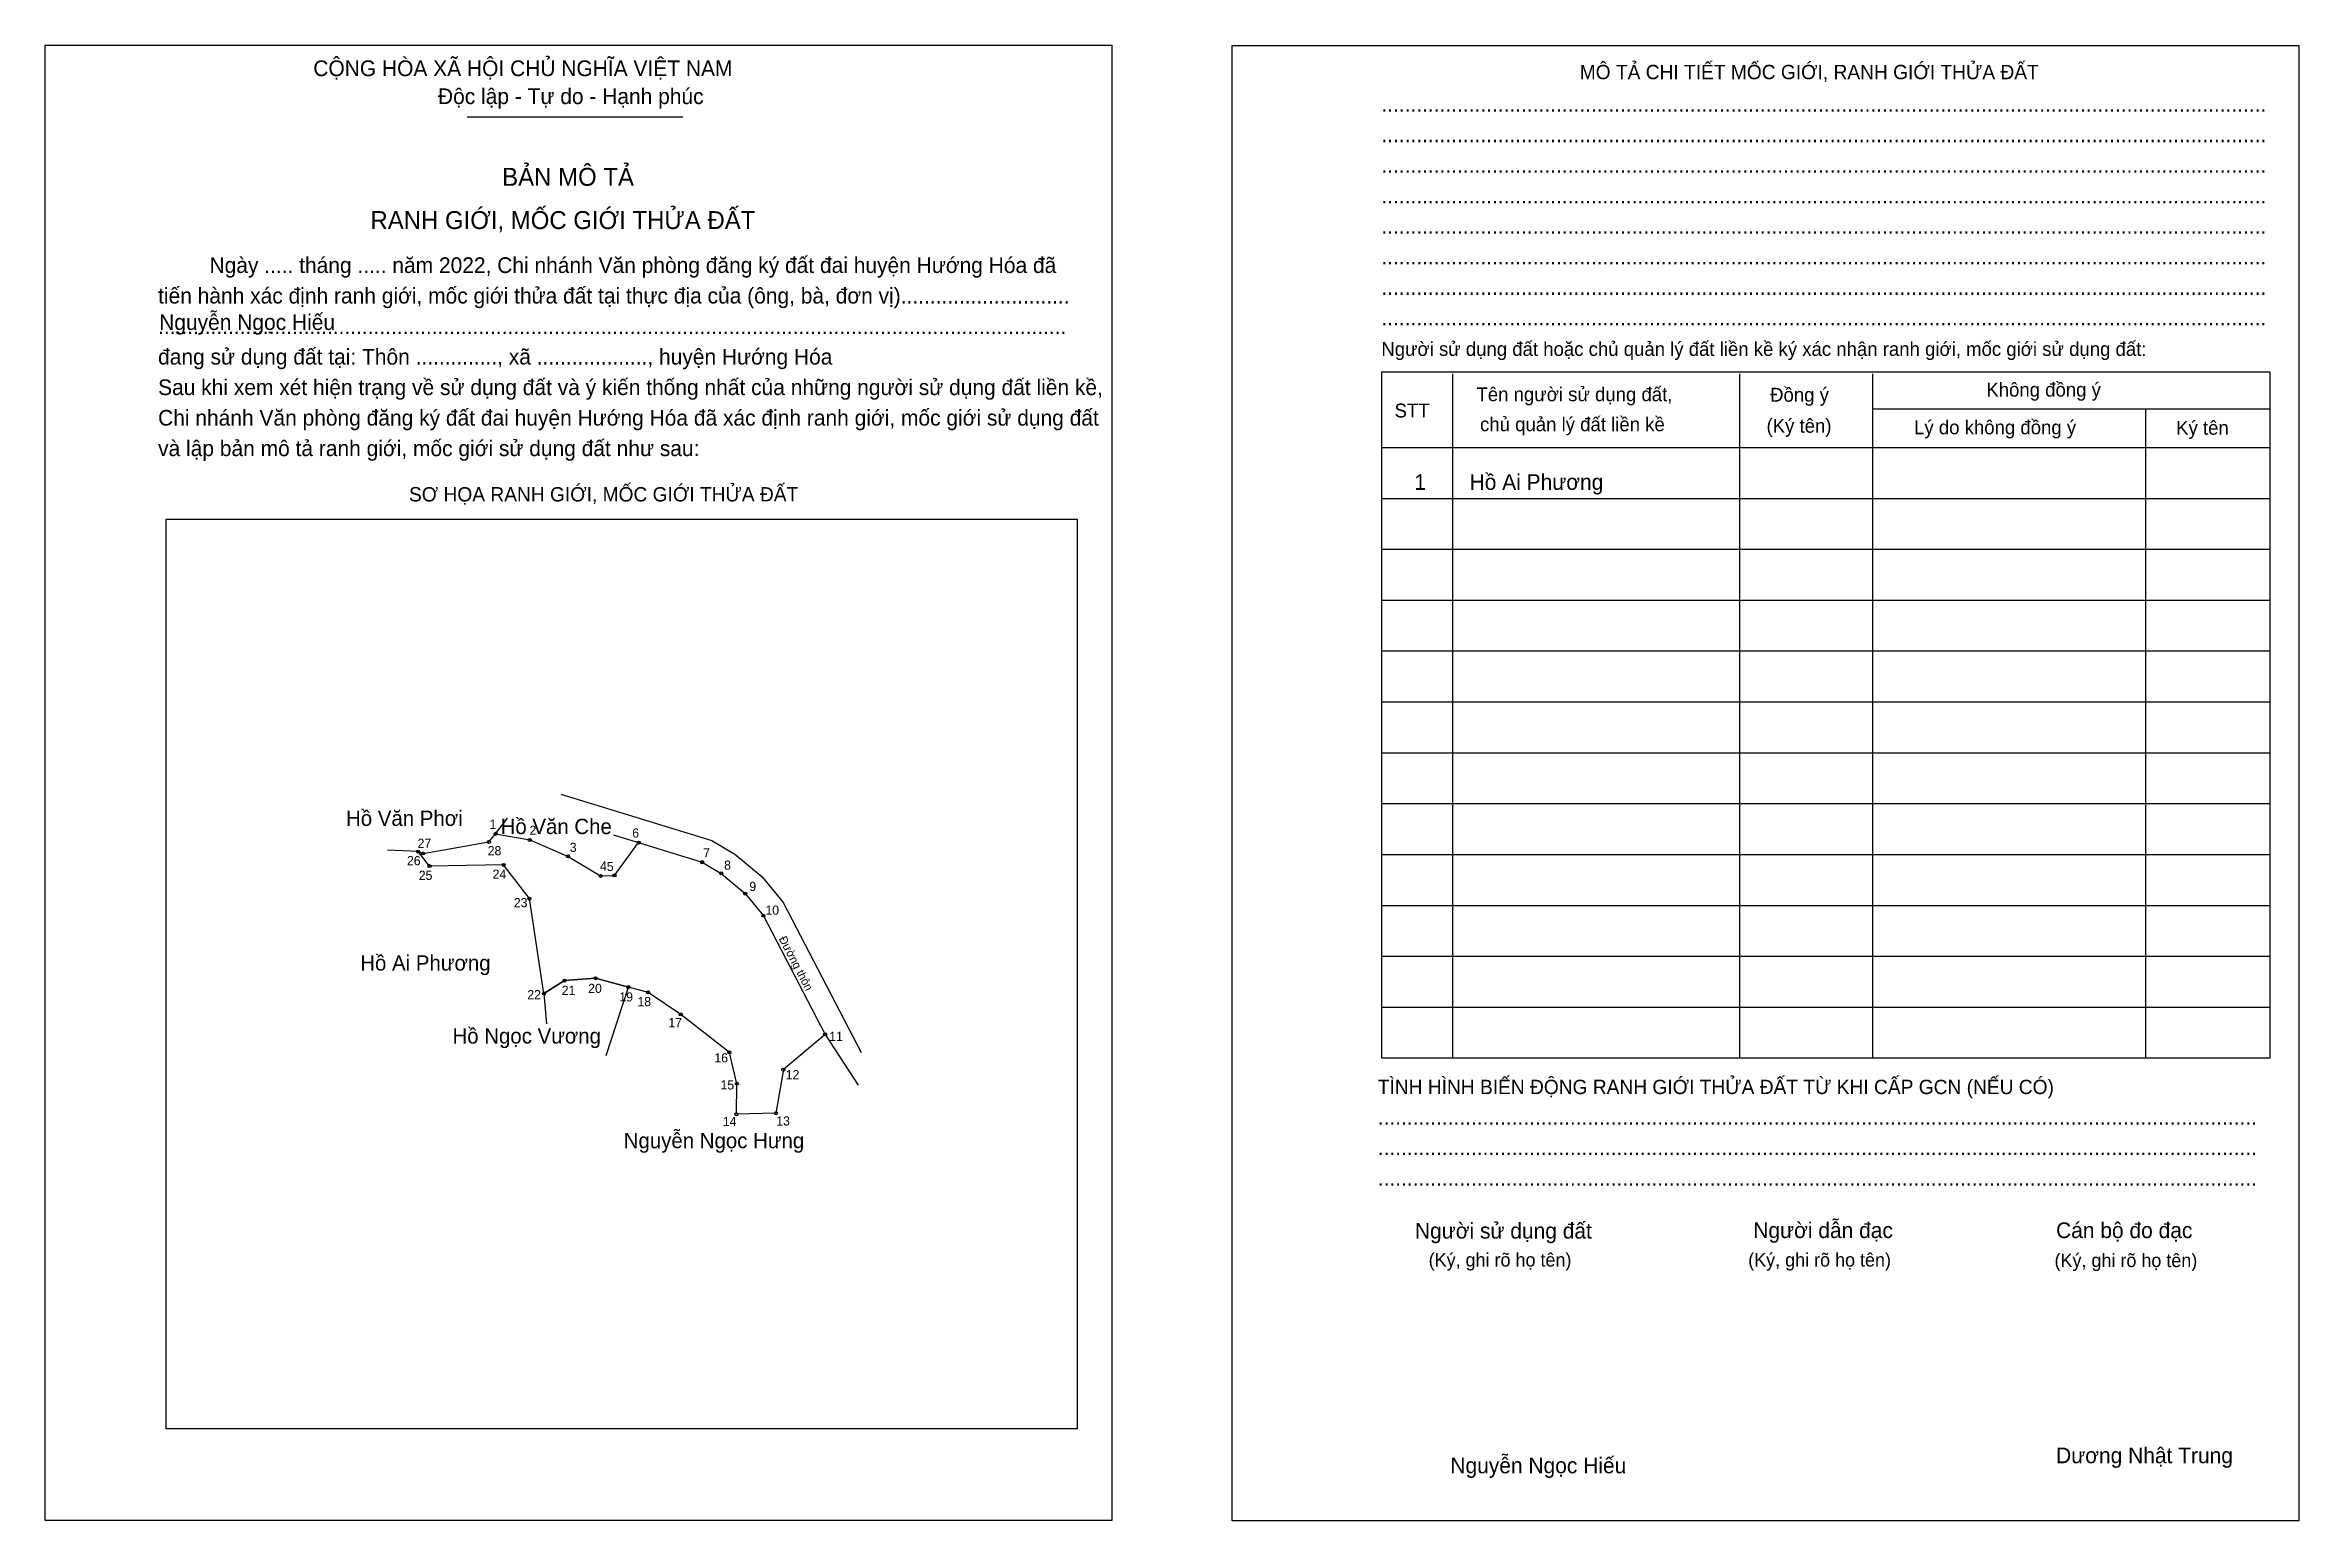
# Model space of a CAD drawing. Extents: x 546980 to 547932, y 1838314 to 1838938.
import ezdxf

# ---------------------------------------------------------------- set-up
doc = ezdxf.new("R2010")
doc.units = 0
for name, color, linetype in [('Level 1', 7, 'Continuous'), ('Level 10', 7, 'Continuous'), ('Level 11', 7, 'Continuous'), ('Level 2', 7, 'Continuous'), ('Level 25', 7, 'Continuous'), ('Level 27', 7, 'Continuous'), ('Level 36', 7, 'Continuous'), ('Level 52', 7, 'Continuous'), ('Level 55', 7, 'Continuous'), ('Level 6', 7, 'Continuous'), ('Level 9', 7, 'Continuous')]:
    doc.layers.add(name, color=color, linetype=linetype)

msp = doc.modelspace()

# ---------------------------------------------------------------- linework, layer by layer
at = {"layer": 'Level 1'}
for p, q in [((546979.7, 1838937.88), (546979.7, 1838937.88)), ((547481.07, 1838937.67), (547481.07, 1838937.67)), ((547158.01, 1838907.58), (547249.14, 1838907.58)), ((547574.22, 1838799.04), (547574.22, 1838509.96)), ((547695.44, 1838799.04), (547695.44, 1838509.96)), ((547751.54, 1838799.04), (547751.54, 1838509.96)), ((547751.54, 1838784.21), (547919.61, 1838784.21)), ((547866.95, 1838784.21), (547866.95, 1838509.96)), ((547544.13, 1838767.87), (547919.61, 1838767.87)), ((547030.88, 1838737.57), (547030.88, 1838737.57)), ((547544.13, 1838746.38), (547919.61, 1838746.38)), ((547544.13, 1838724.89), (547919.61, 1838724.89)), ((547544.13, 1838703.39), (547919.61, 1838703.39)), ((547544.13, 1838681.9), (547919.61, 1838681.9)), ((547544.13, 1838660.41), (547919.61, 1838660.41)), ((547544.13, 1838638.91), (547919.61, 1838638.91)), ((547544.13, 1838617.42), (547919.61, 1838617.42)), ((547544.13, 1838595.93), (547919.61, 1838595.93)), ((547544.13, 1838574.44), (547919.61, 1838574.44)), ((547544.13, 1838552.94), (547919.61, 1838552.94)), ((547544.13, 1838531.45), (547919.61, 1838531.45)), ((547415.6, 1838353.27), (547415.6, 1838353.27)), ((547430.34, 1838314.59), (547430.34, 1838314.59)), ((547931.71, 1838314.37), (547931.71, 1838314.37))]:
    msp.add_line(p, q, dxfattribs=at)
for points in [[(547919.61, 1838799.68), (547544.13, 1838799.68), (547544.13, 1838509.96), (547919.61, 1838509.96)], [(547030.88, 1838737.57), (547415.6, 1838737.57), (547415.6, 1838353.27), (547030.88, 1838353.27)]]:
    msp.add_lwpolyline(points, close=True, dxfattribs=at)
at = {"layer": 'Level 10'}
for p, q in [((547197.62, 1838621.45), (547261.3, 1838601.9)), ((547167.18, 1838601.23), (547169.97, 1838604.66)), ((547169.97, 1838604.66), (547175.09, 1838611.29)), ((547169.97, 1838604.66), (547184.41, 1838602.06)), ((547219.73, 1838604.2), (547257.24, 1838592.69)), ((547142.08, 1838591.01), (547137.27, 1838597.15)), ((547137.27, 1838597.15), (547139.37, 1838596.36)), ((547139.37, 1838596.36), (547167.18, 1838601.23)), ((547184.41, 1838602.06), (547200.58, 1838595.14)), ((547200.58, 1838595.14), (547214.36, 1838586.87)), ((547220.23, 1838587.06), (547230.39, 1838600.93)), ((547261.3, 1838601.9), (547271.11, 1838596.12)), ((547271.11, 1838596.12), (547282.58, 1838586.46)), ((547173.36, 1838591.49), (547142.08, 1838591.01)), ((547184.29, 1838577.28), (547173.36, 1838591.49)), ((547214.36, 1838586.87), (547220.23, 1838587.06)), ((547257.24, 1838592.69), (547265.31, 1838587.93)), ((547265.31, 1838587.93), (547275.44, 1838579.4)), ((547282.58, 1838586.46), (547291.53, 1838575.58)), ((547190.4, 1838537.21), (547184.29, 1838577.28)), ((547275.44, 1838579.4), (547283.14, 1838570.04)), ((547291.53, 1838575.58), (547324.48, 1838512.24)), ((547283.14, 1838570.04), (547309.21, 1838519.92)), ((547199.12, 1838542.64), (547190.4, 1838537.21)), ((547212.26, 1838543.64), (547199.12, 1838542.64)), ((547226.11, 1838539.91), (547212.26, 1838543.64)), ((547216.73, 1838511.06), (547226.11, 1838539.91)), ((547234.39, 1838537.68), (547226.11, 1838539.91)), ((547248.22, 1838528.38), (547234.39, 1838537.68)), ((547268.77, 1838512.34), (547248.22, 1838528.38)), ((547309.21, 1838519.92), (547291.56, 1838505.05)), ((547309.21, 1838519.92), (547323.18, 1838498.45)), ((547271.94, 1838499.06), (547268.77, 1838512.34)), ((547271.74, 1838486.18), (547271.94, 1838499.06)), ((547291.56, 1838505.05), (547288.39, 1838486.61)), ((547288.39, 1838486.61), (547271.74, 1838486.18))]:
    msp.add_line(p, q, dxfattribs=at)
at = {"layer": 'Level 11'}
for centre in [(547169.97, 1838604.66), (547137.27, 1838597.15), (547139.37, 1838596.36), (547167.18, 1838601.23), (547184.41, 1838602.06), (547200.58, 1838595.14), (547230.39, 1838600.93), (547142.08, 1838591.01), (547173.36, 1838591.49), (547214.36, 1838586.87), (547220.23, 1838587.06), (547257.24, 1838592.69), (547265.31, 1838587.93), (547184.29, 1838577.28), (547275.44, 1838579.4), (547283.14, 1838570.04), (547190.4, 1838537.21), (547199.12, 1838542.64), (547212.26, 1838543.64), (547226.11, 1838539.91), (547234.39, 1838537.68), (547248.22, 1838528.38), (547309.21, 1838519.92), (547309.21, 1838519.92), (547268.77, 1838512.34), (547271.94, 1838499.06), (547291.56, 1838505.05), (547271.74, 1838486.18), (547288.39, 1838486.61)]:
    msp.add_circle(centre, 0.645, dxfattribs=at)
at = {"layer": 'Level 2'}
for points in [[(546979.7, 1838937.88), (547430.35, 1838937.88), (547430.35, 1838314.59), (546979.7, 1838314.59)], [(547481.07, 1838937.67), (547931.71, 1838937.67), (547931.71, 1838314.37), (547481.07, 1838314.37)]]:
    msp.add_lwpolyline(points, close=True, dxfattribs=at)
at = {"layer": 'Level 25'}
for p, q in [((547139.37, 1838596.36), (547167.18, 1838601.23)), ((547190.4, 1838537.21), (547199.12, 1838542.64)), ((547199.12, 1838542.64), (547212.26, 1838543.64)), ((547212.26, 1838543.64), (547226.11, 1838539.91)), ((547248.22, 1838528.38), (547234.39, 1838537.68)), ((547268.77, 1838512.34), (547248.22, 1838528.38)), ((547271.74, 1838486.18), (547271.94, 1838499.06))]:
    msp.add_line(p, q, dxfattribs=at)
at = {"layer": 'Level 27'}
for p, q in [((547137.27, 1838597.15), (547124.38, 1838597.73)), ((547190.4, 1838537.21), (547191.48, 1838524.36))]:
    msp.add_line(p, q, dxfattribs=at)

# ---------------------------------------------------------------- texts
at = {"layer": 'Level 1'}
for s, height, p in [('CỘNG HÒA XÃ HỘI CHỦ NGHĨA VIỆT NAM', 6.6195, (547092.99, 1838924.77)), ('MÔ TẢ CHI TIẾT MỐC GIỚI, RANH GIỚI THỬA ĐẤT', 6.052, (547627.93, 1838923.46)), ('Độc lập - Tự do - Hạnh phúc', 6.6195, (547145.65, 1838912.95)), ('........................................................................................................................................................', 6.61945, (547544.13, 1838909.73)), ('........................................................................................................................................................', 6.61945, (547544.13, 1838896.83)), ('BẢN MÔ TẢ', 7.566, (547172.78, 1838878.43)), ('........................................................................................................................................................', 6.61945, (547544.13, 1838883.93)), ('........................................................................................................................................................', 6.61945, (547544.13, 1838871.04)), ('RANH GIỚI, MỐC GIỚI THỬA ĐẤT', 7.5659, (547117.14, 1838860.16)), ('........................................................................................................................................................', 6.61945, (547544.13, 1838858.14)), ('Ngày ..... tháng ..... năm 2022, Chi nhánh Văn phòng đăng ký đất đai huyện Hướng Hóa đã', 6.6195, (547049.15, 1838841.59)), ('........................................................................................................................................................', 6.61945, (547544.13, 1838845.25)), ('tiến hành xác định ranh giới, mốc giới thửa đất tại thực địa của (ông, bà, đơn vị).............................', 6.61945, (547027.44, 1838828.7)), ('........................................................................................................................................................', 6.61945, (547544.13, 1838832.35)), ('............................................................................................................................................................', 6.61945, (547027.44, 1838815.8)), ('Người sử dụng đất hoặc chủ quản lý đất liền kề ký xác nhận ranh giới, mốc giới sử dụng đất:', 5.8635, (547544.13, 1838806.56)), ('........................................................................................................................................................', 6.61945, (547544.13, 1838819.46)), ('đang sử dụng đất tại: Thôn .............., xã ..................., huyện Hướng Hóa', 6.6195, (547027.44, 1838802.91)), ('Sau khi xem xét hiện trạng về sử dụng đất và ý kiến thống nhất của những người sử dụng đất liền kề,', 6.6195, (547027.44, 1838790.01)), ('Không đồng ý', 5.8635, (547799.68, 1838789.37)), ('STT', 5.864, (547549.72, 1838780.55)), ('Tên người sử dụng đất,', 5.8635, (547584.32, 1838787.43)), ('Đồng ý', 5.864, (547708.34, 1838787.22)), ('Chi nhánh Văn phòng đăng ký đất đai huyện Hướng Hóa đã xác định ranh giới, mốc giới sử dụng đất', 6.6195, (547027.44, 1838777.11)), ('chủ quản lý đất liền kề', 5.8635, (547585.83, 1838774.75)), ('(Ký tên)', 5.864, (547706.83, 1838774.11)), ('Lý do không đồng ý', 5.8635, (547769.16, 1838773.46)), ('Ký tên', 5.864, (547879.85, 1838773.25)), ('và lập bản mô tả ranh giới, mốc giới sử dụng đất như sau:', 6.6195, (547027.44, 1838764.22)), ('SƠ HỌA RANH GIỚI, MỐC GIỚI THỬA ĐẤT', 6.052, (547133.42, 1838745.07)), ('TÌNH HÌNH BIẾN ĐỘNG RANH GIỚI THỬA ĐẤT TỪ KHI CẤP GCN (NẾU CÓ)', 6.052, (547542.63, 1838494.7)), ('.......................................................................................................................................................', 6.61945, (547542.63, 1838481.8)), ('.......................................................................................................................................................', 6.61945, (547542.63, 1838468.91)), ('.......................................................................................................................................................', 6.61945, (547542.63, 1838456.01)), ('Người dẫn đạc', 6.6195, (547701.24, 1838433.87)), ('Người sử dụng đất', 6.6195, (547558.32, 1838433.66)), ('Cán bộ đo đạc', 6.6195, (547829.13, 1838433.87)), ('(Ký, ghi rõ họ tên)', 5.6741, (547564.12, 1838421.84)), ('(Ký, ghi rõ họ tên)', 5.6741, (547699.09, 1838421.84)), ('(Ký, ghi rõ họ tên)', 5.6741, (547828.48, 1838421.62)), ('Dương Nhật Trung', 6.6195, (547829.13, 1838338.76))]:
    msp.add_text(s, height=height, dxfattribs=at).set_placement(p)
at = {"layer": 'Level 10'}
msp.add_text('Đường thôn', height=3.5, rotation=297.48127, dxfattribs=at).set_placement((547289.51, 1838560.32))
at = {"layer": 'Level 36'}
for s, height, p in [('Hồ Văn Phơi', 6.4479, (547106.82, 1838608.01)), ('Hồ Văn Che', 6.448, (547172.11, 1838604.54)), ('Hồ Ai Phương', 6.4479, (547112.83, 1838546.89)), ('Hồ Ngọc Vương', 6.4479, (547151.79, 1838516.05)), ('Nguyễn Ngọc Hưng', 6.4479, (547224.13, 1838471.84))]:
    msp.add_text(s, height=height, dxfattribs=at).set_placement(p)
at = {"layer": 'Level 52'}
for s, height, p in [('1', 6.62, (547558.08, 1838749.98)), ('Hồ Ai Phương', 6.6195, (547581.4, 1838749.98))]:
    msp.add_text(s, height=height, dxfattribs=at).set_placement(p)
at = {"layer": 'Level 55'}
for s, p in [('1', (547169.85, 1838604.66)), ('26', (547136.96, 1838597.15)), ('27', (547139.07, 1838596.36)), ('28', (547166.88, 1838601.23)), ('2', (547184.26, 1838602.06)), ('3', (547200.45, 1838595.14)), ('6', (547230.24, 1838600.93)), ('25', (547141.78, 1838591.01)), ('24', (547173.05, 1838591.49)), ('4', (547214.21, 1838586.87)), ('5', (547220.09, 1838587.06)), ('7', (547257.1, 1838592.69)), ('8', (547265.17, 1838587.93)), ('23', (547184, 1838577.28)), ('9', (547275.29, 1838579.4)), ('10', (547282.83, 1838570.04)), ('22', (547190.1, 1838537.21)), ('21', (547198.84, 1838542.64)), ('20', (547211.95, 1838543.64)), ('19', (547225.81, 1838539.91)), ('18', (547234.09, 1838537.68)), ('17', (547247.92, 1838528.38)), ('11', (547308.93, 1838519.92)), ('16', (547268.46, 1838512.34)), ('15', (547271.64, 1838499.06)), ('12', (547291.26, 1838505.05)), ('14', (547271.43, 1838486.18)), ('13', (547288.1, 1838486.61))]:
    msp.add_text(s, height=0.43, dxfattribs=at).set_placement(p)
at = {"layer": 'Level 6'}
for p in [(547027.89, 1838817.52), (547573.29, 1838334.5)]:
    msp.add_text('Nguyễn Ngọc Hiếu', height=6.6198, dxfattribs=at).set_placement(p)
at = {"layer": 'Level 9'}
for s, height, p in [('1', 3.87, (547167.4, 1838606.76)), ('2', 3.87, (547184.33, 1838604.24)), ('6', 3.87, (547227.72, 1838603.08)), ('26', 3.869, (547132.55, 1838591.39)), ('27', 3.869, (547137.04, 1838598.71)), ('28', 3.869, (547166.66, 1838595.59)), ('3', 3.87, (547201.34, 1838597.03)), ('7', 3.87, (547257.67, 1838594.69)), ('25', 3.869, (547137.56, 1838585.2)), ('24', 3.869, (547168.73, 1838585.68)), ('4', 3.87, (547214.11, 1838589.1)), ('5', 3.87, (547216.98, 1838588.93)), ('8', 3.87, (547266.53, 1838589.5)), ('23', 3.869, (547177.72, 1838573.66)), ('9', 3.87, (547277.19, 1838580.49)), ('10', 3.869, (547283.97, 1838570.48)), ('22', 3.869, (547183.39, 1838534.77)), ('21', 3.869, (547197.95, 1838536.62)), ('20', 3.869, (547209.1, 1838537.43)), ('19', 3.869, (547222.26, 1838533.82)), ('18', 3.869, (547229.91, 1838531.83)), ('17', 3.869, (547242.97, 1838522.97)), ('11', 3.869, (547310.92, 1838517.15)), ('16', 3.869, (547262.41, 1838508.08)), ('15', 3.869, (547265, 1838496.66)), ('12', 3.869, (547292.55, 1838500.98)), ('14', 3.869, (547265.96, 1838481.19)), ('13', 3.869, (547288.58, 1838481.42))]:
    msp.add_text(s, height=height, dxfattribs=at).set_placement(p)

doc.saveas('drawing.dxf')
